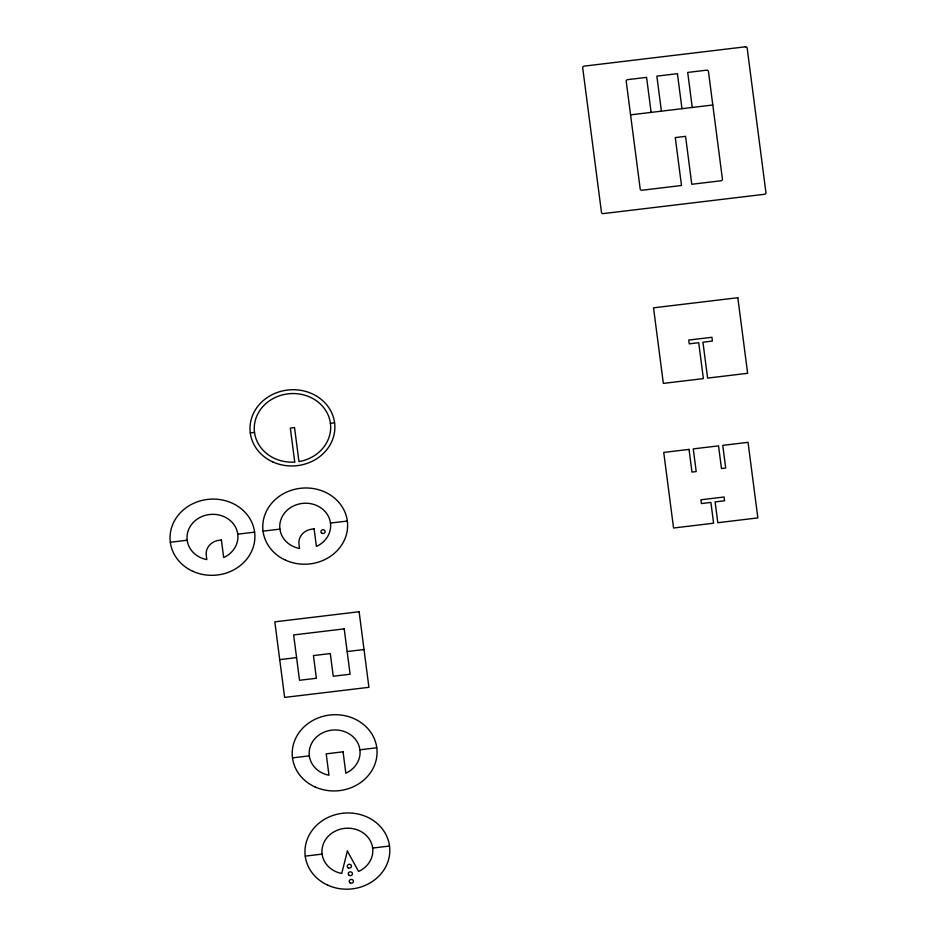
<?xml version="1.0" encoding="UTF-8"?>
<svg xmlns="http://www.w3.org/2000/svg" width="936" height="936" viewBox="0 0 936 936"><rect width="100%" height="100%" fill="white"/><g stroke="black" fill="none" stroke-linecap="round" stroke-linejoin="round"><path stroke-width="1.4" d="M630.572 114.859L712.811 104.996M250.286 432.9L254.498 432.397M330.373 423.306L334.585 422.791M170.317 542.26L187.177 540.236M237.756 534.175L254.615 532.151M263.039 531.145L279.899 529.121M330.478 523.06L347.338 521.048M279.724 659.623L296.583 657.61M347.162 651.55L364.022 649.525M292.477 757.879L309.336 755.855M359.915 749.794L376.775 747.782M305.241 856.124L322.101 854.112M372.668 848.051L389.528 846.027M692.242 107.464L687.703 72.435L706.61 70.177A1.661 1.486 -4.5 0 1 708.447 71.452L722.428 179.104A1.661 1.486 -4.5 0 1 720.977 180.777L691.774 184.275L685.562 136.352L675.277 137.58L681.502 185.504L642.026 190.23A1.661 1.486 -4.5 0 1 640.189 188.955L626.207 81.303A1.661 1.486 -4.5 0 1 627.658 79.63L646.577 77.372L651.128 112.39M681.97 108.693L677.418 73.675L656.861 76.132L661.401 111.162M294.746 462.103L290.335 428.103L294.547 427.588L298.958 461.6A38.212 34.281 -4.5 0 0 322.651 406.399A38.212 34.281 -4.5 0 0 257.669 414.192A38.212 34.281 -4.5 0 0 294.735 462.056M347.385 851.081L341.734 873.463A25.471 22.862 -4.5 0 1 325.307 840.025A25.471 22.862 -4.5 0 1 365.964 835.158A25.471 22.862 -4.5 0 1 358.593 871.439L347.385 851.081M745.337 46.812L584.146 66.128A1.661 1.486 -4.5 0 0 582.695 67.802L601.462 212.32A1.661 1.486 -4.5 0 0 603.299 213.595L764.49 194.279A1.661 1.486 -4.5 0 0 765.94 192.605L747.174 48.087A1.661 1.486 -4.5 0 0 745.337 46.812M737.825 297.718L653.527 307.827L663.343 383.397L703.381 378.6L698.724 342.705L689.235 343.84L688.744 340.06L711.933 337.288L712.425 341.067L702.936 342.202L707.604 378.097L747.642 373.3L737.825 297.718M689.036 449.397L663.741 452.427L673.557 528.009L713.595 523.212L710.904 502.421L701.415 503.556L700.924 499.777L724.101 497.004L724.593 500.783L715.116 501.918L717.807 522.709L757.856 517.9L748.039 442.33L722.756 445.36L725.692 468.035L721.48 468.538L718.532 445.864L693.248 448.894L696.197 471.568L691.973 472.072L689.036 449.397M221.387 539.978L219.281 540.224A14.859 13.338 -4.5 0 0 206.248 555.223L206.809 559.599A25.471 22.862 -4.5 0 1 190.382 526.161A25.471 22.862 -4.5 0 1 231.052 521.293A25.471 22.862 -4.5 0 1 223.669 557.575L221.387 539.978M314.11 528.863L312.004 529.121A14.859 13.338 -4.5 0 0 298.97 544.108L299.543 548.484A25.471 22.862 -4.5 0 1 283.117 515.046A25.471 22.862 -4.5 0 1 323.774 510.178A25.471 22.862 -4.5 0 1 316.403 546.46L314.11 528.863M359.12 611.735L274.821 621.843L284.626 697.414L368.924 687.317L359.12 611.735M344.214 628.875L293.635 634.936L299.532 680.285L316.391 678.261L313.443 655.586L330.303 653.562L333.251 676.237L350.111 674.224L344.214 628.875M343.056 751.819L326.196 753.843L328.969 775.219A25.471 22.862 -4.5 0 1 312.542 741.78A25.471 22.862 -4.5 0 1 353.211 736.913A25.471 22.862 -4.5 0 1 345.829 773.194L343.056 751.819M272.879 461.974A42.459 38.095 -4.5 0 0 334.831 425.506A42.459 38.095 -4.5 0 0 269.603 396.057A42.459 38.095 -4.5 0 0 272.879 461.974M285.632 560.219A42.459 38.095 -4.5 0 0 347.584 523.75A42.459 38.095 -4.5 0 0 282.368 494.313A42.459 38.095 -4.5 0 0 285.632 560.219M322.054 533.345A2.118 1.907 -4.5 0 0 325.155 531.519A2.118 1.907 -4.5 0 0 321.89 530.045A2.118 1.907 -4.5 0 0 322.054 533.345M315.069 786.954A42.459 38.095 -4.5 0 0 377.021 750.485A42.459 38.095 -4.5 0 0 311.805 721.048A42.459 38.095 -4.5 0 0 315.069 786.954M327.822 885.199A42.459 38.095 -4.5 0 0 389.774 848.73A42.459 38.095 -4.5 0 0 324.558 819.292A42.459 38.095 -4.5 0 0 327.822 885.199M349.35 875.452A2.118 1.907 -4.5 0 0 352.451 873.639A2.118 1.907 -4.5 0 0 349.186 872.165A2.118 1.907 -4.5 0 0 349.35 875.452M348.368 867.894A2.118 1.907 -4.5 0 0 351.468 866.081A2.118 1.907 -4.5 0 0 348.204 864.607A2.118 1.907 -4.5 0 0 348.368 867.894M350.333 883.011A2.118 1.907 -4.5 0 0 353.434 881.185A2.118 1.907 -4.5 0 0 350.169 879.723A2.118 1.907 -4.5 0 0 350.333 883.011M192.91 571.334A42.459 38.095 -4.5 0 0 254.861 534.865A42.459 38.095 -4.5 0 0 189.634 505.428A42.459 38.095 -4.5 0 0 192.91 571.334"/></g></svg>
